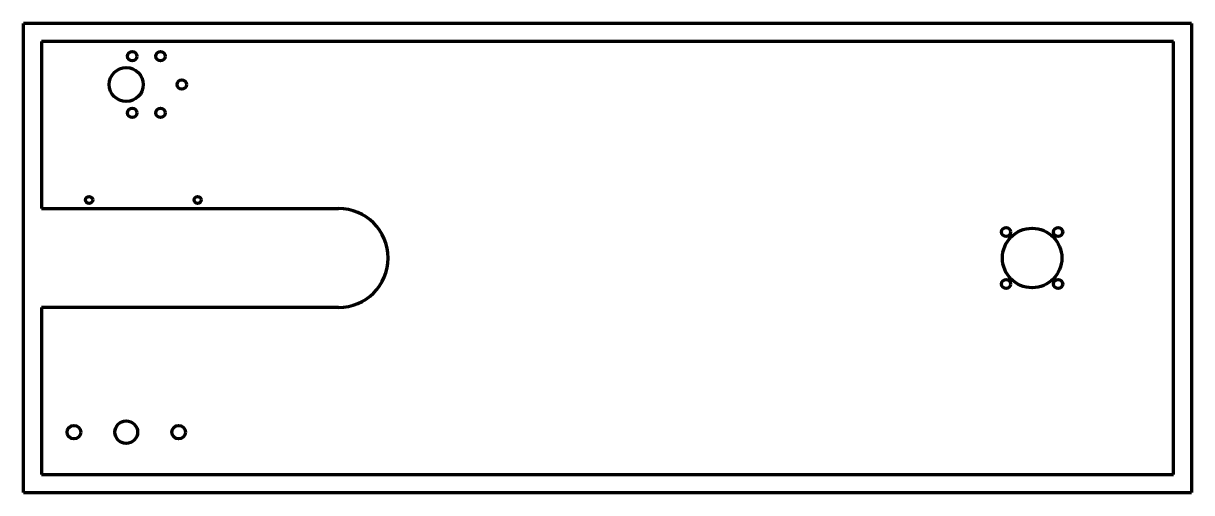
# Model space of a CAD drawing. Header units: millimetres. Extents: x 1 to 414, y 60 to 226.
import ezdxf

# ---------------------------------------------------------------- set-up
doc = ezdxf.new("R2010")
doc.units = ezdxf.units.MM
doc.layers.add('1', color=7, linetype='Continuous', true_color=0xffffff)

msp = doc.modelspace()

# ---------------------------------------------------------------- linework, layer by layer
at = {"layer": '1', "color": 8, "linetype": 'Continuous', "lineweight": 70}
for p, q in [((1.467031, 60.291802), (1.467031, 225.991802)), ((414.167031, 225.991802), (1.467031, 225.991802)), ((414.167031, 225.991802), (414.167031, 60.291802)), ((1.467031, 60.291802), (414.167031, 60.291802))]:
    msp.add_line(p, q, dxfattribs=at)
at = {"layer": '1', "color": 155, "linetype": 'Continuous', "lineweight": 70}
for p, q in [((407.817031, 219.641802), (7.817031, 219.641802)), ((7.817031, 219.641802), (7.817031, 160.641802)), ((407.817031, 66.641802), (407.817031, 219.641802)), ((7.817031, 160.641802), (112.817031, 160.641802)), ((112.817031, 125.641802), (7.817031, 125.641802)), ((7.817031, 125.641802), (7.817031, 66.641802)), ((7.817031, 66.641802), (407.817031, 66.641802))]:
    msp.add_line(p, q, dxfattribs=at)
for centre, radius in [((39.909762, 214.391802), 1.65), ((49.909762, 214.391802), 1.65), ((37.817031, 204.391802), 6), ((57.409762, 204.391802), 1.65), ((39.909762, 194.391802), 1.65), ((49.909762, 194.391802), 1.65), ((24.699323, 163.641802), 1.25), ((63.017031, 163.641802), 1.25), ((348.624642, 152.334191), 1.6), ((357.817031, 143.141802), 10.5), ((367.009419, 152.334191), 1.6), ((348.624642, 133.949414), 1.6), ((367.009419, 133.949414), 1.6), ((19.317031, 81.641802), 2.4), ((37.817031, 81.641802), 4), ((56.317031, 81.641802), 2.4)]:
    msp.add_circle(centre, radius, dxfattribs=at)
msp.add_arc((112.817031, 143.141802), 17.5, 270, 90, dxfattribs=at)

doc.saveas('drawing.dxf')
